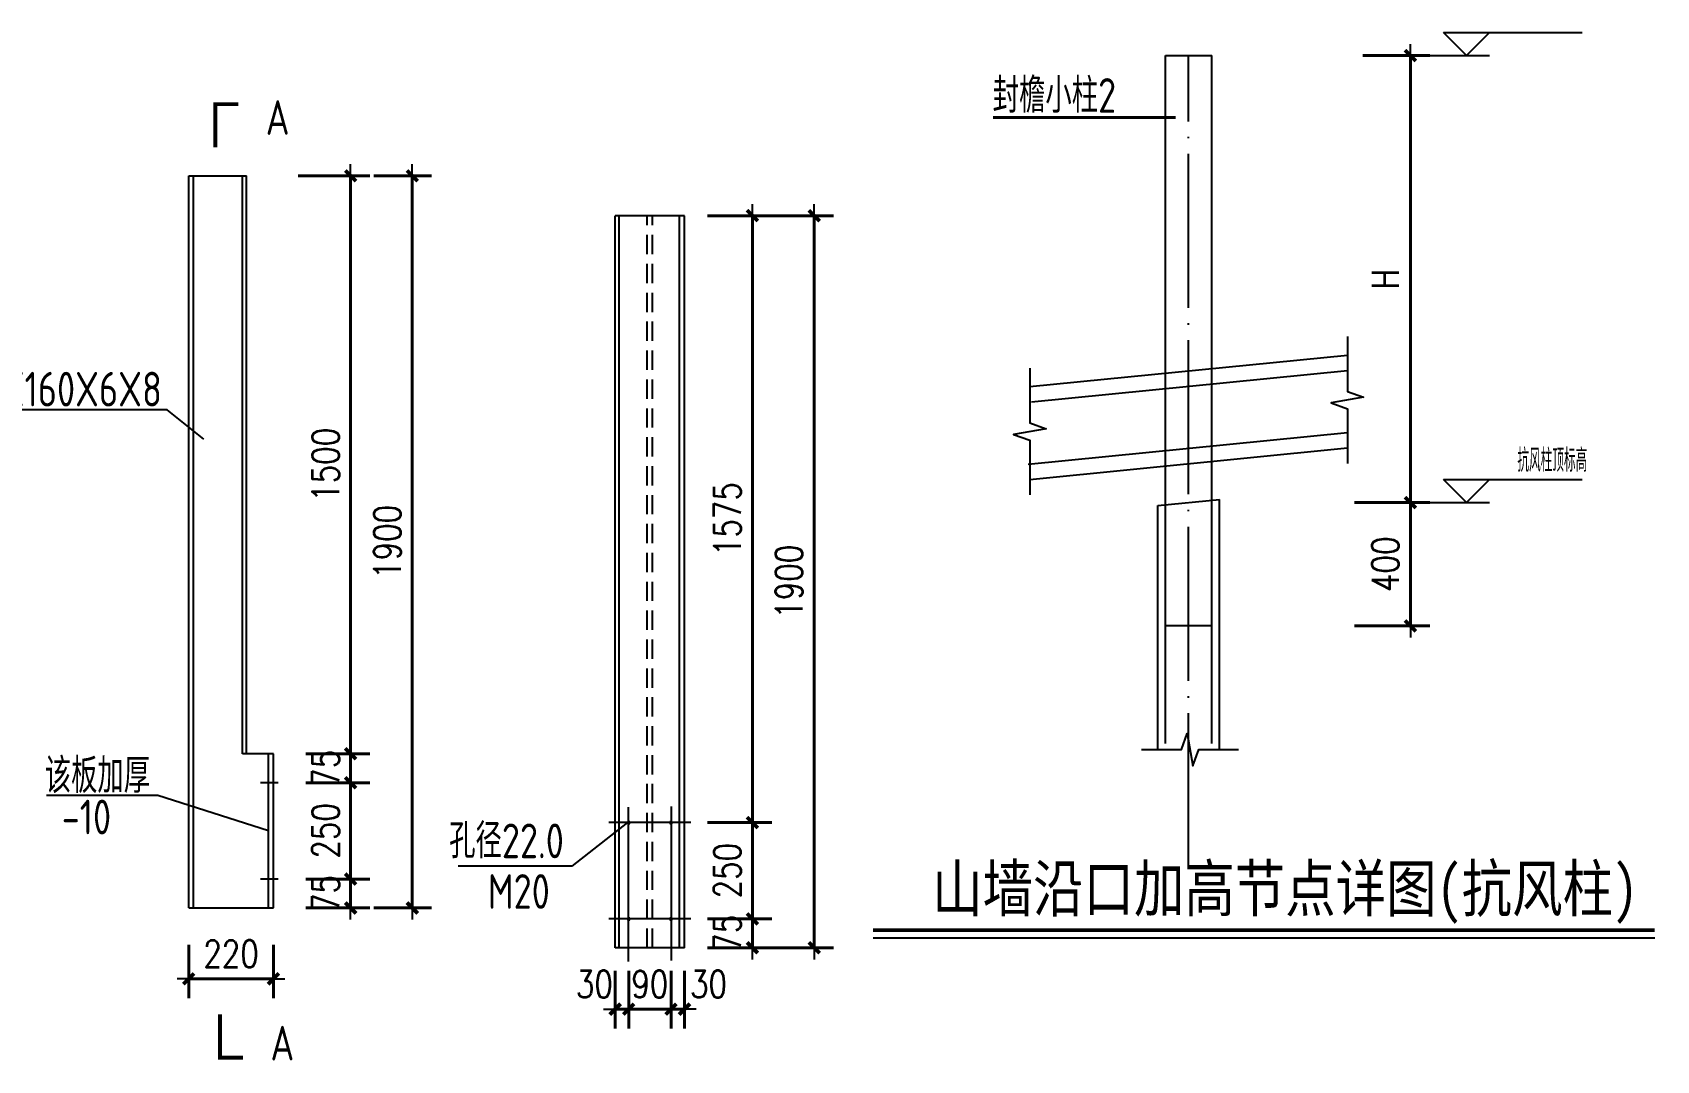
# Model space of a CAD drawing. Extents: x 69728788 to 150163257, y 20675998 to 43663798.
# Drawn here: x 75076908 to 75093774, y 20689439 to 20700112 of the extents above; entities that cross this region are included whole.
import ezdxf

# ---------------------------------------------------------------- set-up
doc = ezdxf.new("R2010")
doc.units = 0
doc.header["$LTSCALE"] = 1000
doc.header["$MEASUREMENT"] = 0
doc.linetypes.add('DOTE', pattern=[2.42, 2, -0.2, 0.02, -0.2])
doc.linetypes.add('HIDDEN', pattern=[0.375, 0.25, -0.125])
doc.layers.get('0').update_dxf_attribs({"linetype": 'CONTINUOUS'})
doc.layers.get('DEFPOINTS').update_dxf_attribs({"linetype": 'CONTINUOUS'})
for name, color, linetype in [('11', 3, 'CONTINUOUS'), ('AXIS', 3, 'CONTINUOUS'), ('DIM_ELEV', 3, 'CONTINUOUS'), ('DIM_SYMB', 3, 'CONTINUOUS'), ('DOTE', 251, 'DOTE'), ('PUB_DIM', 3, 'CONTINUOUS'), ('PUB_TEXT', 7, 'CONTINUOUS'), ('梁', 4, 'CONTINUOUS'), ('水平支撑', 4, 'CONTINUOUS')]:
    doc.layers.add(name, color=color, linetype=linetype)
doc.layers.add('次梁箍筋', color=1, linetype='CONTINUOUS', lineweight=40)
doc.styles.add('-楷体_GB2312', font='', dxfattribs={"width": 0.8})
doc.styles.add('_TCH_DIM', font='SIMPLEX', dxfattribs={"bigfont": 'GBCBIG'})
doc.styles.add('DIM_FONT', font='SIMPLEX.shx', dxfattribs={"width": 0.8})
doc.styles.add('TSSD_Rein', font='atssdeng.shx', dxfattribs={"width": 0.7, "bigfont": 'atssdchn.shx'})
doc.styles.get('-楷体_GB2312').set_extended_font_data('SimSun')
doc.dimstyles.new('DIMN0.2', dxfattribs={"dimtxt": 350, "dimasz": 1, "dimexe": 250, "dimexo": 300, "dimgap": 150, "dimtad": 1, "dimdec": 0, "dimlfac": 0.2, "dimzin": 0, "dimdsep": 46, "dimtxsty": 'DIM_FONT', "dimblk": '_DIMX', "dimcen": 0.09, "dimclrt": 7, "dimadec": 0, "dimazin": 0, "dimtfac": 1, "dimtdec": 0, "dimtix": 1, "dimtmove": 2, "dimatfit": 3, "dimldrblk": '_DIMX', "dimfxl": 1, "dimtolj": 1, "dimtzin": 0, "dimarcsym": 0})
doc.dimstyles.new('DIMN0.25', dxfattribs={"dimtxt": 350, "dimasz": 1, "dimexe": 250, "dimexo": 300, "dimgap": 150, "dimtad": 1, "dimdec": 0, "dimlfac": 0.25, "dimzin": 0, "dimdsep": 46, "dimtxsty": 'DIM_FONT', "dimblk": '_DIMX', "dimcen": 0.09, "dimclrt": 7, "dimadec": 0, "dimazin": 0, "dimtfac": 1, "dimtdec": 0, "dimtix": 1, "dimtmove": 2, "dimatfit": 3, "dimldrblk": '_DIMX', "dimfxl": 1, "dimtolj": 1, "dimtzin": 0, "dimarcsym": 0})

# ---------------------------------------------------------------- blocks, each defined once
blk = doc.blocks.new('_DIMX')
blk.add_line((-150, 0), (150, 0))
at = {"const_width": 50}
blk.add_lwpolyline([(-70, -70), (70, 70)], dxfattribs=at)
blk = doc.blocks.new('*D8049')
at = {"layer": 'AXIS', "color": 0, "lineweight": -2}
for p, q in [((76380983, 21150946), (76381732, 21150946)), ((76381482, 21150945), (76381482, 21141447)), ((76380983, 21141446), (76381732, 21141446))]:
    blk.add_line(p, q, dxfattribs=at)
at = {"layer": 'DEFPOINTS', "color": 0}
for p in [(76380683, 21150946), (76380683, 21141446), (76381482, 21141446)]:
    blk.add_point(p, dxfattribs=at)
at = {"layer": 'AXIS', "color": 0, "lineweight": -2}
for p, rotation in [((76381482, 21150946), 90), ((76381482, 21141446), 270)]:
    blk.add_blockref('_DIMX', p, dxfattribs=dict(at, rotation=rotation))
at = {"layer": 'AXIS', "color": 7, "insert": (76381157, 21146196), "char_height": 350, "attachment_point": 5, "rotation": 90, "style": 'DIM_FONT'}
blk.add_mtext('\\A1;1900', dxfattribs=at)
blk = doc.blocks.new('*D8050')
at = {"layer": 'AXIS', "color": 0, "lineweight": -2}
for p, q in [((76380101, 21141821), (76380932, 21141821)), ((76380682, 21141822), (76380682, 21141823)), ((76380682, 21141821), (76380682, 21141446)), ((76380101, 21141446), (76380932, 21141446)), ((76380682, 21141445), (76380682, 21141444))]:
    blk.add_line(p, q, dxfattribs=at)
at = {"layer": 'DEFPOINTS', "color": 0}
for p in [(76379801, 21141821), (76379801, 21141446), (76380682, 21141446)]:
    blk.add_point(p, dxfattribs=at)
at = {"layer": 'AXIS', "color": 0, "lineweight": -2}
for p, rotation in [((76380682, 21141821), 270), ((76380682, 21141446), 90)]:
    blk.add_blockref('_DIMX', p, dxfattribs=dict(at, rotation=rotation))
at = {"layer": 'AXIS', "color": 7, "insert": (76380357, 21141634), "char_height": 350, "attachment_point": 5, "rotation": 90, "style": 'DIM_FONT'}
blk.add_mtext('\\A1;75', dxfattribs=at)
blk = doc.blocks.new('*D8053')
at = {"layer": 'AXIS', "color": 0, "lineweight": -2}
for p, q in [((76380101, 21143446), (76380932, 21143446)), ((76380682, 21143447), (76380682, 21143448)), ((76380682, 21143071), (76380682, 21143446)), ((76380101, 21143071), (76380932, 21143071)), ((76380682, 21143070), (76380682, 21143069))]:
    blk.add_line(p, q, dxfattribs=at)
at = {"layer": 'DEFPOINTS', "color": 0}
for p in [(76379801, 21143446), (76380682, 21143446), (76379801, 21143071)]:
    blk.add_point(p, dxfattribs=at)
at = {"layer": 'AXIS', "color": 0, "lineweight": -2}
for p, rotation in [((76380682, 21143446), 270), ((76380682, 21143071), 90)]:
    blk.add_blockref('_DIMX', p, dxfattribs=dict(at, rotation=rotation))
at = {"layer": 'AXIS', "color": 7, "insert": (76380357, 21143259), "char_height": 350, "attachment_point": 5, "rotation": 90, "style": 'DIM_FONT'}
blk.add_mtext('\\A1;75', dxfattribs=at)
blk = doc.blocks.new('*D8055')
at = {"layer": 'AXIS', "color": 0, "lineweight": -2}
for p, q in [((76385986, 21150429), (76386949, 21150429)), ((76386699, 21150428), (76386699, 21140930)), ((76385986, 21140929), (76386949, 21140929))]:
    blk.add_line(p, q, dxfattribs=at)
at = {"layer": 'DEFPOINTS', "color": 0}
for p in [(76385686, 21150429), (76385686, 21140929), (76386699, 21140929)]:
    blk.add_point(p, dxfattribs=at)
at = {"layer": 'AXIS', "color": 0, "lineweight": -2}
for p, rotation in [((76386699, 21150429), 90), ((76386699, 21140929), 270)]:
    blk.add_blockref('_DIMX', p, dxfattribs=dict(at, rotation=rotation))
at = {"layer": 'AXIS', "color": 7, "insert": (76386374, 21145679), "char_height": 350, "attachment_point": 5, "rotation": 90, "style": 'DIM_FONT'}
blk.add_mtext('\\A1;1900', dxfattribs=at)
blk = doc.blocks.new('*D8057')
at = {"layer": 'AXIS', "color": 0, "lineweight": -2}
for p, q in [((76384116, 21140629), (76384116, 21139882)), ((76384291, 21140629), (76384291, 21139882)), ((76384115, 21140132), (76384114, 21140132)), ((76384291, 21140132), (76384116, 21140132)), ((76384292, 21140132), (76384293, 21140132))]:
    blk.add_line(p, q, dxfattribs=at)
at = {"layer": 'DEFPOINTS', "color": 0}
for p in [(76384116, 21140929), (76384291, 21140929), (76384116, 21140132)]:
    blk.add_point(p, dxfattribs=at)
at = {"layer": 'AXIS', "color": 0, "lineweight": -2}
blk.add_blockref('_DIMX', (76384116, 21140132), dxfattribs=at)
at = {"layer": 'AXIS', "color": 0, "lineweight": -2, "rotation": 180}
blk.add_blockref('_DIMX', (76384291, 21140132), dxfattribs=at)
at = {"layer": 'AXIS', "color": 7, "insert": (76383846, 21140457), "char_height": 350, "attachment_point": 5, "style": 'DIM_FONT'}
blk.add_mtext('\\A1;30', dxfattribs=at)
blk = doc.blocks.new('*D8058')
at = {"layer": 'AXIS', "color": 0, "lineweight": -2}
for p, q in [((76384291, 21140629), (76384291, 21139882)), ((76384841, 21140629), (76384841, 21139882)), ((76384290, 21140132), (76384289, 21140132)), ((76384841, 21140132), (76384291, 21140132)), ((76384842, 21140132), (76384843, 21140132))]:
    blk.add_line(p, q, dxfattribs=at)
at = {"layer": 'DEFPOINTS', "color": 0}
for p in [(76384291, 21140929), (76384841, 21140929), (76384291, 21140132)]:
    blk.add_point(p, dxfattribs=at)
at = {"layer": 'AXIS', "color": 0, "lineweight": -2}
blk.add_blockref('_DIMX', (76384291, 21140132), dxfattribs=at)
at = {"layer": 'AXIS', "color": 0, "lineweight": -2, "rotation": 180}
blk.add_blockref('_DIMX', (76384841, 21140132), dxfattribs=at)
at = {"layer": 'AXIS', "color": 7, "insert": (76384566, 21140457), "char_height": 350, "attachment_point": 5, "style": 'DIM_FONT'}
blk.add_mtext('\\A1;90', dxfattribs=at)
blk = doc.blocks.new('*D8059')
at = {"layer": 'AXIS', "color": 0, "lineweight": -2}
for p, q in [((76384841, 21140629), (76384841, 21139882)), ((76385016, 21140629), (76385016, 21139882)), ((76384840, 21140132), (76384839, 21140132)), ((76385016, 21140132), (76384841, 21140132)), ((76385017, 21140132), (76385018, 21140132))]:
    blk.add_line(p, q, dxfattribs=at)
at = {"layer": 'DEFPOINTS', "color": 0}
for p in [(76384841, 21140929), (76385016, 21140929), (76384841, 21140132)]:
    blk.add_point(p, dxfattribs=at)
at = {"layer": 'AXIS', "color": 0, "lineweight": -2}
blk.add_blockref('_DIMX', (76384841, 21140132), dxfattribs=at)
at = {"layer": 'AXIS', "color": 0, "lineweight": -2, "rotation": 180}
blk.add_blockref('_DIMX', (76385016, 21140132), dxfattribs=at)
at = {"layer": 'AXIS', "color": 7, "insert": (76385328, 21140457), "char_height": 350, "attachment_point": 5, "style": 'DIM_FONT'}
blk.add_mtext('\\A1;30', dxfattribs=at)
blk = doc.blocks.new('*D8061')
at = {"layer": 'AXIS', "color": 0, "lineweight": -2}
for p, q in [((76385316, 21141304), (76386147, 21141304)), ((76385897, 21141305), (76385897, 21141306)), ((76385897, 21140929), (76385897, 21141304)), ((76385316, 21140929), (76386147, 21140929)), ((76385897, 21140928), (76385897, 21140927))]:
    blk.add_line(p, q, dxfattribs=at)
at = {"layer": 'DEFPOINTS', "color": 0}
for p in [(76385016, 21141304), (76385897, 21141304), (76385016, 21140929)]:
    blk.add_point(p, dxfattribs=at)
at = {"layer": 'AXIS', "color": 0, "lineweight": -2}
for p, rotation in [((76385897, 21141304), 270), ((76385897, 21140929), 90)]:
    blk.add_blockref('_DIMX', p, dxfattribs=dict(at, rotation=rotation))
at = {"layer": 'AXIS', "color": 7, "insert": (76385572, 21141117), "char_height": 350, "attachment_point": 5, "rotation": 90, "style": 'DIM_FONT'}
blk.add_mtext('\\A1;75', dxfattribs=at)
blk = doc.blocks.new('*D8064')
at = {"layer": 'AXIS', "color": 0, "lineweight": -2}
for p, q in [((76393820, 21152507), (76394690, 21152507)), ((76394440, 21152506), (76394440, 21146707)), ((76393713, 21146706), (76394690, 21146706))]:
    blk.add_line(p, q, dxfattribs=at)
at = {"layer": 'DEFPOINTS', "color": 0}
for p in [(76393520, 21152507, -462000), (76393413, 21146706, -231000), (76394440, 21146706)]:
    blk.add_point(p, dxfattribs=at)
at = {"layer": 'AXIS', "color": 0, "lineweight": -2}
for p, rotation in [((76394440, 21152507), 90), ((76394440, 21146706), 270)]:
    blk.add_blockref('_DIMX', p, dxfattribs=dict(at, rotation=rotation))
at = {"layer": 'AXIS', "color": 7, "insert": (76394115, 21149606), "char_height": 350, "attachment_point": 5, "rotation": 90, "style": 'DIM_FONT'}
blk.add_mtext('\\A1;H', dxfattribs=at)
blk = doc.blocks.new('*D8076')
at = {"layer": 'AXIS', "color": 0, "lineweight": -2}
for p, q in [((76393713, 21146706), (76394690, 21146706)), ((76394440, 21146705), (76394440, 21145107)), ((76393712, 21145106), (76394690, 21145106))]:
    blk.add_line(p, q, dxfattribs=at)
at = {"layer": 'DEFPOINTS', "color": 0}
for p in [(76393413, 21146706), (76393412, 21145106), (76394440, 21145106)]:
    blk.add_point(p, dxfattribs=at)
at = {"layer": 'AXIS', "color": 0, "lineweight": -2}
for p, rotation in [((76394440, 21146706), 90), ((76394440, 21145106), 270)]:
    blk.add_blockref('_DIMX', p, dxfattribs=dict(at, rotation=rotation))
at = {"layer": 'AXIS', "color": 7, "insert": (76394115, 21145906), "char_height": 350, "attachment_point": 5, "rotation": 90, "style": 'DIM_FONT'}
blk.add_mtext('\\A1;400', dxfattribs=at)
blk = doc.blocks.new('11')
blk.add_line((76389024.5, 21151703.8), (76391390.4, 21151703.8))
at = {"layer": '11'}
for p, q in [((76389498.6, 21148213.3, 231000), (76393621.1, 21148621, 231000)), ((76389518.3, 21148014.2, 231000), (76393621.1, 21148420, 231000)), ((76389478.9, 21147206.4, 231000), (76393621.1, 21147616.1, 231000)), ((76389498.6, 21147007.4, 231000), (76393621.1, 21147415.1, 231000))]:
    blk.add_line(p, q, dxfattribs=at)
at = {"layer": 'AXIS', "linetype": 'HIDDEN'}
for p, q in [((76384532.1, 21140929.4), (76384532.1, 21150429.4)), ((76384599, 21140929.4), (76384599, 21150429.4))]:
    blk.add_line(p, q, dxfattribs=at)
at = {"layer": 'AXIS', "const_width": 25}
for points in [[(76379744.7, 21143071.3), (76379511, 21143071.3)], [(76379744.7, 21141821.3), (76379511.4, 21141821.3)]]:
    blk.add_lwpolyline(points, dxfattribs=at)
at = {"layer": 'AXIS', "color": 7, "linetype": 'Continuous', "const_width": 46.7, "elevation": 231000}
blk.add_lwpolyline([(76387462.7, 21141157.6), (76397610.3, 21141157.6)], dxfattribs=at)
at = {"layer": 'AXIS', "color": 7, "linetype": 'Continuous', "elevation": 231000}
blk.add_lwpolyline([(76387462.7, 21141057.6), (76397610.3, 21141057.6)], dxfattribs=at)
at = {"layer": 'DIM_ELEV'}
for p, q in [((76394867.2, 21152806.8, 462000), (76396667.2, 21152806.8, 462000)), ((76395167.2, 21152506.8, 462000), (76394867.2, 21152806.8, 462000)), ((76395167.2, 21152506.8, 462000), (76395467.2, 21152806.8, 462000)), ((76394689.5, 21152506.8), (76395465.2, 21152506.8)), ((76394867.2, 21147006.1, 462000), (76396667.2, 21147006.1, 462000)), ((76395167.2, 21146706.1, 462000), (76394867.2, 21147006.1, 462000)), ((76395167.2, 21146706.1, 462000), (76395467.2, 21147006.1, 462000)), ((76394689.5, 21146706.1, 231000), (76395465.2, 21146706.1, 231000))]:
    blk.add_line(p, q, dxfattribs=at)
at = {"layer": 'DIM_SYMB', "elevation": 462000}
for points in [[(76393621.1, 21148860.4), (76393621.1, 21148149.2), (76393831.1, 21148072.8), (76393411.1, 21147998.7), (76393621.1, 21147924.2), (76393621.1, 21147213.1)], [(76389498.6, 21148452.6), (76389498.6, 21147741.5), (76389708.6, 21147665.1), (76389288.6, 21147591), (76389498.6, 21147516.5), (76389498.6, 21146805.3)], [(76390948, 21143501.1), (76391465.8, 21143501.1), (76391542.3, 21143711.1), (76391616.3, 21143291.1), (76391690.8, 21143501.1), (76392208.7, 21143501.1)]]:
    blk.add_lwpolyline(points, dxfattribs=at)
at = {"layer": 'DOTE'}
for p, q in [((76391559.9, 21141973.4, 231000), (76391559.9, 21152506.8)), ((76384290.5, 21140751.9), (76384290.5, 21142763.4)), ((76384840.5, 21142763.4), (76384840.5, 21140751.9)), ((76385098, 21142554.4), (76384033.1, 21142554.4)), ((76385098, 21141304.4), (76384033.1, 21141304.4))]:
    blk.add_line(p, q, dxfattribs=at)
at = {"layer": 'PUB_DIM', "const_width": 50}
for points in [[(76379225, 21151876), (76378924.6, 21151876), (76378924.6, 21151314.9)], [(76379286.1, 21139502.3), (76378985.7, 21139502.3), (76378985.7, 21140063.4)]]:
    blk.add_lwpolyline(points, dxfattribs=at)
at = {"layer": '梁'}
for p in [(76391259.9, 21152506.8), (76391859.9, 21143578.5, 231000)]:
    blk.add_line(p, (76391859.9, 21152506.8), dxfattribs=at)
at = {"layer": '水平支撑'}
for p, q in [((76391259.9, 21143578.5, 231000), (76391259.9, 21152506.8)), ((76378579.4, 21150946.3), (76379329.4, 21150946.3)), ((76378579.4, 21141446.3), (76378579.4, 21150946.3)), ((76378642.6, 21141446.3), (76378642.6, 21150946.3)), ((76379276.8, 21143446.3), (76379276.8, 21150946.3)), ((76379329.4, 21143446.3), (76379329.4, 21150946.3)), ((76385015.5, 21150429.4), (76384115.5, 21150429.4)), ((76384115.5, 21140929.4), (76384115.5, 21150429.4)), ((76385015.5, 21150429.4), (76384115.5, 21150429.4)), ((76384168.2, 21140929.4), (76384168.2, 21150429.4)), ((76384952.4, 21140929.4), (76384952.4, 21150429.4)), ((76385015.5, 21140929.4), (76385015.5, 21150429.4)), ((76378299.1, 21147908.1), (76375163.3, 21147908.1)), ((76378775, 21147529.4), (76378299.1, 21147908.1)), ((76391159.9, 21146666.6, 231000), (76391959.9, 21146745.7, 231000)), ((76391159.9, 21143501.1, 231000), (76391159.9, 21146666.6, 231000)), ((76391959.9, 21143501.1, 231000), (76391959.9, 21146745.7, 231000)), ((76391859.9, 21145106.1, 231000), (76391259.9, 21145106.1, 231000)), ((76379679.4, 21143446.3), (76379276.8, 21143446.3)), ((76379616.3, 21141446.3), (76379616.3, 21143446.3)), ((76379679.4, 21141446.3), (76379679.4, 21143446.3)), ((76378179.8, 21142903.1), (76376734.9, 21142903.1)), ((76379616.3, 21142446.3), (76378179.8, 21142903.1)), ((76384275.5, 21142555.6), (76383554.5, 21141989.7)), ((76383554.5, 21141989.7), (76382079.1, 21141989.7)), ((76378579.4, 21141446.3), (76379679.4, 21141446.3)), ((76385015.5, 21140929.4), (76384115.5, 21140929.4))]:
    blk.add_line(p, q, dxfattribs=at)
at = {"layer": '水平支撑', "const_width": 29.8}
for points in [[(76384305.6, 21142554.4, -1), (76384275.5, 21142554.4, -1)], [(76384855.6, 21142554.4, -1), (76384825.5, 21142554.4, -1)], [(76384305.6, 21141304.4, -1), (76384275.5, 21141304.4, -1)], [(76384855.6, 21141304.4, -1), (76384825.5, 21141304.4, -1)]]:
    blk.add_lwpolyline(points, format="xyb", close=True, dxfattribs=at)
at = {"layer": 'PUB_TEXT'}
for s, height, style, width, p in [('封檐小柱2', 450, 'TSSD_Rein', 0.8, (76389016.1, 21151764.7)), ('A', 450, 'TSSD_Rein', 0.8, (76379580, 21151478.7)), ('H180X160X6X8', 450, 'TSSD_Rein', 0.8, (76375175.7, 21147953.5)), ('抗风柱顶标高', 297.5, '_TCH_DIM', 0.705882, (76395827.2, 21147106.1, 462000)), ('该板加厚', 450, 'TSSD_Rein', 0.8, (76376710.8, 21142937.1)), ('-10', 450, 'TSSD_Rein', 0.8, (76376931.7, 21142400.7)), ('孔径22.0', 450, 'TSSD_Rein', 0.8, (76381960.7, 21142091.3)), ('山墙沿口加高节点详图(抗风柱)', 600, '-楷体_GB2312', 0.8, (76388230.7, 21141399.7, 231000)), ('M20', 450, 'TSSD_Rein', 0.8, (76382462.8, 21141434.5)), ('A', 450, 'TSSD_Rein', 0.8, (76379641.1, 21139467))]:
    blk.add_text(s, height=height, dxfattribs=dict(at, style=style, width=width)).set_placement(p)
at = {"layer": 'AXIS'}
for base, p1, p2, angle, text, dimstyle, picture, middle in [((76394439.5, 21146706.1, 462000), (76393519.9, 21152506.8), (76393412.5, 21146706.1, 231000), 90, 'H', 'DIMN0.25', '*D8064', (76394114.5, 21149606.5, 462000)), ((76384290.5, 21140131.7), (76384840.5, 21140929.4), (76384290.5, 21140929.4), 180, '90', 'DIMN0.2', '*D8058', (76384565.5, 21140456.7))]:
    dim = blk.add_linear_dim(base=base, p1=p1, p2=p2, angle=angle, text=text, dimstyle=dimstyle, dxfattribs=at)
    dim.commit()
    dim.dimension.update_dxf_attribs({"geometry": picture, "text_midpoint": middle})
for base, p1, p2 in [((76380681.6, 21150946.3), (76379800.6, 21143446.3), (76379700.6, 21150946.3)), ((76385897.5, 21150429.4), (76385015.5, 21142554.4), (76385015.5, 21150429.4)), ((76380681.6, 21143071.3), (76379800.6, 21141821.3), (76379800.6, 21143071.3)), ((76385897.5, 21142554.4), (76385015.5, 21141304.4), (76385015.5, 21142554.4))]:
    blk.add_linear_dim(base=base, p1=p1, p2=p2, angle=90, dimstyle='DIMN0.2', dxfattribs=at).render()
for base, p1, p2, dimstyle, picture, middle in [((76381481.5, 21141446.3), (76380682.9, 21150946.3), (76380682.9, 21141446.3), 'DIMN0.2', '*D8049', (76381156.5, 21146196.3)), ((76386699.1, 21140929.4), (76385685.9, 21150429.4), (76385685.9, 21140929.4), 'DIMN0.2', '*D8055', (76386374.1, 21145679.4)), ((76394439.5, 21145106.1, 231000), (76393412.5, 21146706.1, 231000), (76393412.5, 21145106.1, 231000), 'DIMN0.25', '*D8076', (76394114.5, 21145906.1, 231000)), ((76380681.6, 21143446.3), (76379800.6, 21143071.3), (76379800.6, 21143446.3), 'DIMN0.2', '*D8053', (76380356.6, 21143258.8)), ((76380681.6, 21141446.3), (76379800.6, 21141821.3), (76379800.6, 21141446.3), 'DIMN0.2', '*D8050', (76380356.6, 21141633.8)), ((76385897.5, 21141304.4), (76385015.5, 21140929.4), (76385015.5, 21141304.4), 'DIMN0.2', '*D8061', (76385572.5, 21141116.9))]:
    dim = blk.add_linear_dim(base=base, p1=p1, p2=p2, angle=90, dimstyle=dimstyle, dxfattribs=at)
    dim.commit()
    dim.dimension.update_dxf_attribs({"geometry": picture, "text_midpoint": middle})
blk.add_linear_dim(base=(76379679.4, 21140525.6), p1=(76378579.4, 21141269.2), p2=(76379679.4, 21141269.2), dimstyle='DIMN0.2', dxfattribs=at).render()
for base, p1, p2, picture, middle in [((76384115.5, 21140131.7), (76384290.5, 21140929.4), (76384115.5, 21140929.4), '*D8057', (76383846.2, 21140456.7)), ((76384840.5, 21140131.7), (76385015.5, 21140929.4), (76384840.5, 21140929.4), '*D8059', (76385328, 21140456.7))]:
    dim = blk.add_linear_dim(base=base, p1=p1, p2=p2, angle=180, text='30', dimstyle='DIMN0.2', dxfattribs=at)
    dim.commit()
    dim.dimension.update_dxf_attribs({"geometry": picture, "text_midpoint": middle, "dimtype": 160})

msp = doc.modelspace()

# ---------------------------------------------------------------- block references
at = {"layer": '次梁箍筋', "xscale": 0.8000000007450581, "yscale": 0.7999999998137355, "zscale": 0.7999999999274223}
msp.add_blockref('11', (13975666.7, 3777866.5), dxfattribs=at)

doc.saveas('drawing.dxf')
